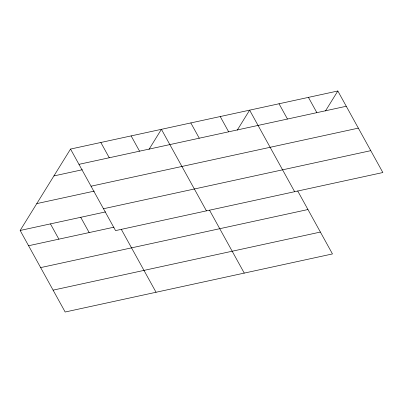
<?xml version="1.0" encoding="UTF-8"?>
<svg xmlns="http://www.w3.org/2000/svg" width="403" height="403" viewBox="0 0 403 403"><rect width="100%" height="100%" fill="white"/><g stroke="black" fill="none" stroke-linecap="round" stroke-linejoin="round"><path stroke-width="0.6" d="M297.691 190.946L332.465 253.935L65.165 312.008L20.15 230.466L70.535 149.065L337.835 90.992L382.85 172.534L115.55 230.607L70.535 149.065M149.029 149.337L161.417 129.323L206.432 210.865M237.236 130.174L249.628 110.155L294.643 191.697M325.448 111.006L337.835 90.992M78.968 164.338L346.268 106.266M53.911 175.93L82.383 169.739M91.038 186.206L358.338 128.134M36.779 203.606L94.337 191.098M103.475 208.739L370.775 150.667M20.15 230.466L105.581 211.907M28.583 245.739L114.009 227.176M40.653 267.607L307.952 209.535M53.09 290.14L320.39 232.063M308.431 97.38L316.864 112.654M279.032 103.767L287.46 119.041M220.224 116.548L228.657 131.816M190.821 122.935L199.253 138.204M209.484 210.109L244.253 273.098M131.126 135.902L139.554 151.175M100.831 142.486L109.263 157.754M121.273 229.272L156.047 292.261M80.736 217.303L89.169 232.576M50.446 223.882L58.873 239.155"/></g></svg>
